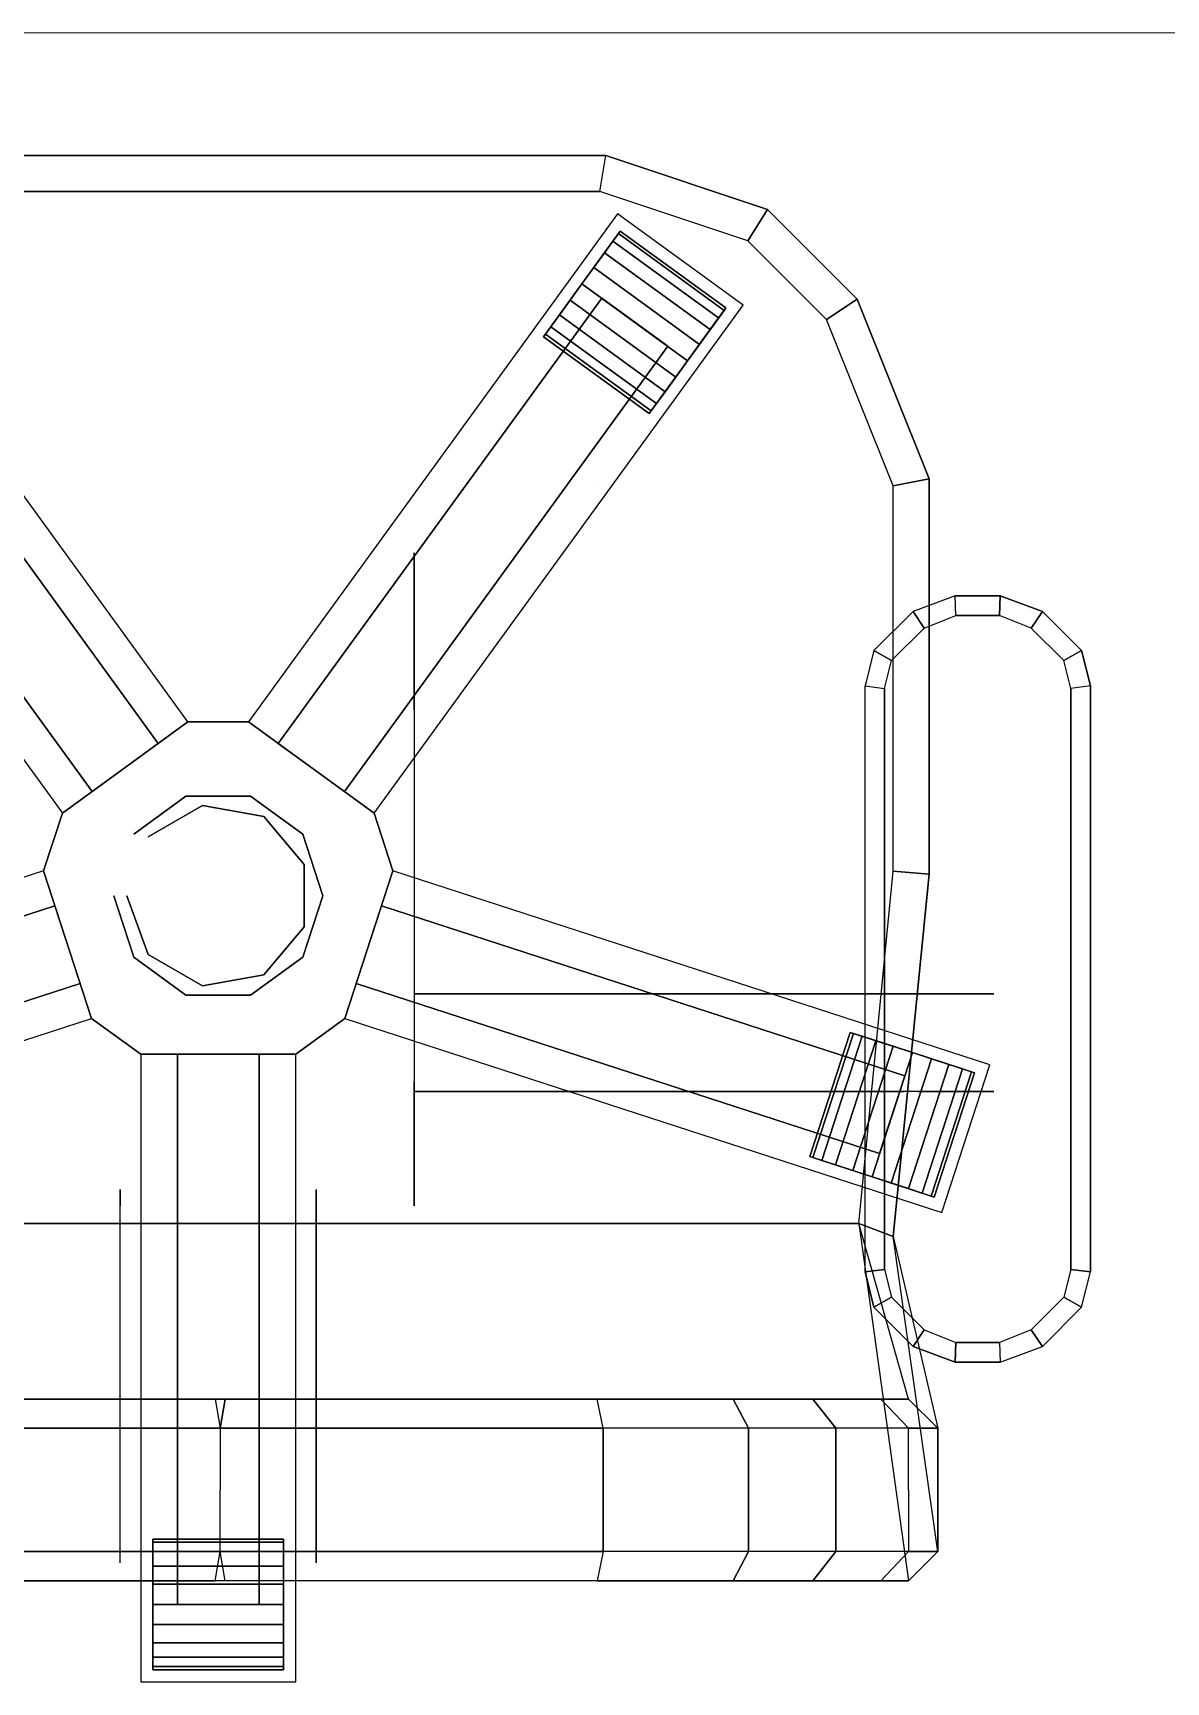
# Model space of a CAD drawing. Header units: inches. Extents: x -27 to 7514, y -484 to 2591.
# Drawn here: x 4213.16 to 4230.51, y 499.13 to 524.37 of the extents above; entities that cross this region are included whole.
import ezdxf

# ---------------------------------------------------------------- set-up
doc = ezdxf.new("R2010")
doc.units = ezdxf.units.IN
doc.header["$MEASUREMENT"] = 0
doc.layers.add('F-FreeStand', color=211, linetype='Continuous', lineweight=20)
doc.layers.add('I-CWall', color=110, linetype='Continuous', lineweight=20)
doc.layers.add('SEATING', color=7, linetype='Continuous')

# ---------------------------------------------------------------- blocks, each defined once
blk = doc.blocks.new('T48X168')
at = {"layer": 'F-FreeStand'}
blk.add_line((168, -48), (0, -48), dxfattribs=at)
blk = doc.blocks.new('CHAIR-2')
at = {"layer": 'SEATING'}
for p, q in [((8.127, 8.97, 18.823), (-12.957, 8.97, 18.823)), ((-12.195, 6.281, 16.4), (7.656, 6.281, 16.4))]:
    blk.add_line(p, q, dxfattribs=at)
for points in [[(-1.199, 3.689), (-1.199, 13.301), (-3.574, 13.301), (-3.574, 3.689)], [(-4.325, 3.143), (-13.467, 6.113), (-14.201, 3.854), (-5.059, 0.884)], [(0.287, 0.884), (9.429, 3.854), (8.695, 6.113), (-0.447, 3.143)], [(-2.851, -1.396), (-4.772, 0), (-5.059, 0.884), (-4.325, 3.143), (-3.574, 3.689), (-1.199, 3.689), (-0.447, 3.143), (0.287, 0.884), (0, 0), (-1.921, -1.396)], [(-4.772, 0), (-10.422, -7.777), (-8.501, -9.173), (-2.851, -1.396)], [(-1.921, -1.396), (3.729, -9.173), (5.65, -7.777), (0, 0)]]:
    blk.add_lwpolyline(points, close=True, dxfattribs=at)
at = {"layer": 'SEATING', "extrusion": (1, 0, 0), "elevation": -3.886}
blk.add_lwpolyline([(6.014, 13.35), (10.979, 13.35), (10.979, 18.105), (11.479, 18.105), (11.479, 12.85), (5.764, 12.85)], dxfattribs=at)
at = {"layer": 'SEATING', "extrusion": (0, -1, 0), "elevation": -2.764}
blk.add_lwpolyline([(-5.386, 13.35), (-12.886, 13.35), (-13.761, 14.25), (-13.761, 21.25), (-14.261, 21.25), (-14.261, 14.047), (-13.097, 12.85), (-5.386, 12.85)], close=True, dxfattribs=at)
at = {"layer": 'SEATING'}
for points in [[(-1.199, 3.689), (-1.199, 13.301), (-3.574, 13.301), (-3.574, 3.689)], [(-1.199, 3.689, 1.438), (-1.199, 13.301, 1.438), (-3.574, 13.301, 1.438), (-3.574, 3.689, 1.438)], [(-3.011, 3.689, 1.938), (-1.761, 3.689, 1.938), (-1.761, 12.114, 1.438), (-3.011, 12.114, 1.438)], [(-3.011, 3.689, 1.938), (-3.011, 3.689, 1.438), (-3.011, 12.114, 1.438), (-3.011, 3.689, 1.938)], [(-1.761, 3.689, 1.938), (-1.761, 3.689, 1.438), (-1.761, 12.114, 1.438), (-1.761, 3.689, 1.938)], [(-13.402, 11.306, 18.737), (-12.719, 6.48, 14.25), (-12.195, 6.281, 13.7), (-12.957, 11.752, 18.823)], [(-12.957, 11.752, 18.823), (-13.402, 11.306, 18.737), (-13.402, 11.306, 31.015), (-12.957, 11.752, 30.978)], [(-12.957, 11.752, 30.978), (-13.402, 11.306, 31.015), (-12.957, 11.306, 33.688), (-12.532, 11.752, 33.527)], [(8.127, 11.752, 18.823), (7.656, 6.281, 13.7), (-12.195, 6.281, 13.7), (-12.957, 11.752, 18.823)], [(-12.532, 11.752, 33.527), (-12.957, 11.306, 33.688), (-11.843, 11.306, 35.47), (-11.492, 11.752, 35.191)], [(-11.492, 11.752, 35.191), (-11.843, 11.306, 35.47), (-10.506, 11.306, 36.807), (-10.271, 11.752, 36.412)], [(-10.271, 11.752, 36.412), (-10.506, 11.306, 36.807), (-8.279, 11.306, 37.475), (-8.19, 11.752, 37.037)], [(-2.492, 11.752, 37.44), (-2.415, 11.306, 37.897), (-8.279, 11.306, 37.475), (-8.19, 11.752, 37.037)], [(-2.338, 11.752, 37.44), (-2.415, 11.306, 37.897), (3.449, 11.306, 37.475), (3.36, 11.752, 37.037)], [(-13.402, 9.415, 18.737), (-13.402, 11.306, 18.737), (-12.719, 6.48, 14.25), (-12.719, 6.48, 15.85)], [(-12.957, 8.97, 18.823), (-12.195, 6.281, 16.4), (-12.719, 6.48, 15.85), (-13.402, 9.415, 18.737)], [(-12.957, 8.97, 18.823), (-13.402, 9.415, 18.737), (-13.402, 9.415, 31.015), (-12.957, 8.97, 30.978)], [(-12.957, 8.97, 30.978), (-13.402, 9.415, 31.015), (-12.957, 9.415, 33.688), (-12.532, 8.97, 33.527)], [(-12.532, 8.97, 33.527), (-12.957, 9.415, 33.688), (-11.843, 9.415, 35.47), (-11.492, 8.97, 35.191)], [(-11.492, 8.97, 35.191), (-11.843, 9.415, 35.47), (-10.506, 9.415, 36.807), (-10.271, 8.97, 36.412)], [(-10.271, 8.97, 36.412), (-10.506, 9.415, 36.807), (-8.279, 9.415, 37.475), (-8.19, 8.97, 37.037)], [(-2.492, 8.97, 37.44), (-2.415, 9.415, 37.897), (-8.279, 9.415, 37.475), (-8.19, 8.97, 37.037)], [(-2.492, 8.97, 37.44), (-2.338, 8.97, 37.44), (-2.415, 9.415, 37.897), (-2.492, 8.97, 37.44)], [(-2.338, 8.97, 37.44), (-2.415, 9.415, 37.897), (3.449, 9.415, 37.475), (3.36, 8.97, 37.037)], [(-12.957, 8.97, 18.823), (-12.195, 6.281, 16.4), (7.656, 6.281, 16.4), (8.127, 8.97, 18.823)], [(-14.346, 8.103, 22.75), (-14.359, 8.403, 22.15), (-15.004, 8.164, 22.15), (-14.835, 7.908, 22.75)], [(-14.346, 8.103, 21.25), (-14.359, 8.403, 21.85), (-15.004, 8.164, 21.85), (-14.835, 7.908, 21.25)], [(-14.346, 8.103, 22.75), (-14.359, 8.403, 22.15), (-13.669, 8.403, 22.15), (-13.681, 8.103, 22.75)], [(-13.669, 8.403, 21.85), (-13.681, 8.103, 21.25), (-14.346, 8.103, 21.25), (-14.359, 8.403, 21.85)], [(-13.681, 8.103, 22.75), (-13.669, 8.403, 22.15), (-13.024, 8.164, 22.15), (-13.192, 7.908, 22.75)], [(-13.681, 8.103, 21.25), (-13.669, 8.403, 21.85), (-13.024, 8.164, 21.85), (-13.192, 7.908, 21.25)], [(-13.024, 8.164, 22.15), (-13.024, 8.164, 21.85), (-13.669, 8.403, 21.85), (-13.669, 8.403, 22.15)], [(-14.835, 7.908, 22.75), (-15.004, 8.164, 22.15), (-15.604, 7.564, 22.15), (-15.333, 7.411, 22.75)], [(-14.835, 7.908, 21.25), (-15.004, 8.164, 21.85), (-15.604, 7.564, 21.85), (-15.333, 7.411, 21.25)], [(-13.192, 7.908, 22.75), (-13.024, 8.164, 22.15), (-12.424, 7.564, 22.15), (-12.695, 7.411, 22.75)], [(-13.192, 7.908, 21.25), (-13.024, 8.164, 21.85), (-12.424, 7.564, 21.85), (-12.695, 7.411, 21.25)], [(-15.333, 7.411, 22.75), (-15.604, 7.564, 22.15), (-15.739, 7.023, 22.15), (-15.439, 6.986, 22.75)], [(-15.333, 7.411, 21.25), (-15.604, 7.564, 21.85), (-15.739, 7.023, 21.85), (-15.439, 6.986, 21.25)], [(-12.695, 7.411, 22.75), (-12.424, 7.564, 22.15), (-12.289, 7.023, 22.15), (-12.589, 6.986, 22.75)], [(-12.695, 7.411, 21.25), (-12.424, 7.564, 21.85), (-12.289, 7.023, 21.85), (-12.589, 6.986, 21.25)], [(-12.289, 7.023, 22.15), (-12.289, 7.023, 21.85), (-12.424, 7.564, 21.85), (-12.424, 7.564, 22.15)], [(-15.439, 6.986, 22.75), (-15.739, 7.023, 22.15), (-15.739, -1.947, 22.15), (-15.439, -1.91, 22.75)], [(-15.439, 6.986, 21.25), (-15.739, 7.023, 21.85), (-15.739, -1.947, 21.85), (-15.439, -1.91, 21.25)], [(-15.739, -1.947, 22.15), (-15.739, -1.947, 21.85), (-15.739, 7.023, 21.85), (-15.739, 7.023, 22.15)], [(-12.589, 6.986, 22.75), (-12.289, 7.023, 22.15), (-12.289, -1.947, 22.15), (-12.589, -1.91, 22.75)], [(-12.589, 6.986, 21.25), (-12.289, 7.023, 21.85), (-12.289, -1.947, 21.85), (-12.589, -1.91, 21.25)], [(-12.719, 0.887, 13.7), (-13.269, 0.933, 14.25), (-12.719, 6.48, 14.25), (-12.195, 6.281, 13.7)], [(-12.719, 0.887, 16.4), (-13.269, 0.933, 15.85), (-12.719, 6.48, 15.85), (-12.195, 6.281, 16.4)], [(-4.325, 3.143), (-13.467, 6.113), (-14.201, 3.854), (-5.059, 0.884)], [(-4.325, 3.143, 1.438), (-13.467, 6.113, 1.438), (-14.201, 3.854, 1.438), (-5.059, 0.884, 1.438)], [(0.287, 0.884), (9.429, 3.854), (8.695, 6.113), (-0.447, 3.143)], [(0.287, 0.884, 1.438), (9.429, 3.854, 1.438), (8.695, 6.113, 1.438), (-0.447, 3.143, 1.438)], [(-4.886, 1.419, 1.938), (-4.499, 2.608, 1.938), (-12.512, 5.211, 1.438), (-12.898, 4.022, 1.438)], [(-4.499, 2.608, 1.938), (-4.499, 2.608, 1.438), (-12.512, 5.211, 1.438), (-4.499, 2.608, 1.938)], [(-0.273, 2.608, 1.938), (0.113, 1.419, 1.938), (8.126, 4.022, 1.438), (7.74, 5.211, 1.438)], [(-0.273, 2.608, 1.938), (-0.273, 2.608, 1.438), (7.74, 5.211, 1.438), (-0.273, 2.608, 1.938)], [(-4.886, 1.419, 1.938), (-4.886, 1.419, 1.438), (-12.898, 4.022, 1.438), (-4.886, 1.419, 1.938)], [(0.113, 1.419, 1.938), (0.113, 1.419, 1.438), (8.126, 4.022, 1.438), (0.113, 1.419, 1.938)], [(-12.719, -5.011, 13.7), (-13.269, -5.117, 14.25), (-13.269, 0.933, 14.25), (-12.719, 0.887, 13.7)], [(-12.719, -5.011, 16.4), (-13.269, -5.117, 15.85), (-13.269, 0.933, 15.85), (-12.719, 0.887, 16.4)], [(-4.772, 0), (-10.422, -7.777), (-8.501, -9.173), (-2.851, -1.396)], [(-4.772, 0, 1.438), (-10.422, -7.777, 1.438), (-8.501, -9.173, 1.438), (-2.851, -1.396, 1.438)], [(-1.921, -1.396, 1.438), (3.729, -9.173, 1.438), (5.65, -7.777, 1.438), (0, 0, 1.438)], [(-1.921, -1.396), (3.729, -9.173), (5.65, -7.777), (0, 0)], [(-3.306, -1.065, 1.938), (-4.317, -0.331, 1.938), (-9.269, -7.147, 1.438), (-8.258, -7.881, 1.438)], [(-4.317, -0.331, 1.938), (-4.317, -0.331, 1.438), (-9.269, -7.147, 1.438), (-4.317, -0.331, 1.938)], [(-0.455, -0.331, 1.938), (-1.466, -1.065, 1.938), (3.486, -7.881, 1.438), (4.497, -7.147, 1.438)], [(-0.455, -0.331, 1.938), (-0.455, -0.331, 1.438), (4.497, -7.147, 1.438), (-0.455, -0.331, 1.938)], [(-3.306, -1.065, 1.938), (-3.306, -1.065, 1.438), (-8.258, -7.881, 1.438), (-3.306, -1.065, 1.938)], [(-1.466, -1.065, 1.938), (-1.466, -1.065, 1.438), (3.486, -7.881, 1.438), (-1.466, -1.065, 1.938)], [(-15.739, -1.947, 22.15), (-15.604, -2.488, 22.15), (-15.604, -2.488, 21.85), (-15.739, -1.947, 21.85)], [(-12.695, -2.335, 22.75), (-12.424, -2.488, 22.15), (-12.289, -1.947, 22.15), (-12.589, -1.91, 22.75)], [(-12.695, -2.335, 21.25), (-12.424, -2.488, 21.85), (-12.289, -1.947, 21.85), (-12.589, -1.91, 21.25)], [(-14.835, -2.832, 22.75), (-15.004, -3.088, 22.15), (-15.604, -2.488, 22.15), (-15.333, -2.335, 22.75)], [(-15.604, -2.488, 22.15), (-15.604, -2.488, 21.85), (-15.004, -3.088, 21.85), (-15.004, -3.088, 22.15)], [(-13.192, -2.832, 22.75), (-13.024, -3.088, 22.15), (-12.424, -2.488, 22.15), (-12.695, -2.335, 22.75)], [(-13.192, -2.832, 21.25), (-13.024, -3.088, 21.85), (-12.424, -2.488, 21.85), (-12.695, -2.335, 21.25)], [(-14.346, -3.027, 22.75), (-14.359, -3.327, 22.15), (-15.004, -3.088, 22.15), (-14.835, -2.832, 22.75)], [(-13.681, -3.027, 22.75), (-13.669, -3.327, 22.15), (-13.024, -3.088, 22.15), (-13.192, -2.832, 22.75)], [(-13.681, -3.027, 21.25), (-13.669, -3.327, 21.85), (-13.024, -3.088, 21.85), (-13.192, -2.832, 21.25)], [(-15.004, -3.088, 22.15), (-14.359, -3.327, 22.15), (-14.359, -3.327, 21.85), (-15.004, -3.088, 21.85)], [(-14.359, -3.327, 22.15), (-14.359, -3.327, 21.85), (-13.669, -3.327, 21.85), (-13.669, -3.327, 22.15)], [(-11.701, -7.558, 13.7), (-12.169, -7.867, 14.25), (-13.269, -5.117, 14.25), (-12.719, -5.011, 13.7)], [(-11.701, -7.558, 16.4), (-12.169, -7.867, 15.85), (-13.269, -5.117, 15.85), (-12.719, -5.011, 16.4)], [(-10.497, -8.761, 13.7), (-10.794, -9.242, 14.25), (-12.169, -7.867, 14.25), (-11.701, -7.558, 13.7)], [(-10.497, -8.761, 16.4), (-10.794, -9.242, 15.85), (-12.169, -7.867, 15.85), (-11.701, -7.558, 16.4)], [(-8.23, -9.517, 13.7), (-8.319, -10.067, 14.25), (-10.794, -9.242, 14.25), (-10.497, -8.761, 13.7)], [(-8.23, -9.517, 16.4), (-8.319, -10.067, 15.85), (-10.794, -9.242, 15.85), (-10.497, -8.761, 16.4)], [(-8.23, -9.517, 13.7), (-8.319, -10.067, 14.25), (3.781, -10.067, 14.25), (3.691, -9.517, 13.7)], [(-8.23, -9.517, 16.4), (-8.319, -10.067, 15.85), (3.781, -10.067, 15.85), (3.691, -9.517, 16.4)]]:
    blk.add_3dface(points, dxfattribs=at)
for points, invisible_edges in [([(8.127, 11.752, 30.978), (-12.957, 11.752, 30.978), (-12.957, 11.752, 18.823), (8.127, 11.752, 18.823)], 1), ([(-12.532, 11.752, 33.527), (-12.957, 11.752, 30.978), (-8.19, 11.752, 30.978), (-12.532, 11.752, 33.527)], 6), ([(-11.492, 11.752, 35.191), (-12.532, 11.752, 33.527), (-8.19, 11.752, 30.978), (-11.492, 11.752, 35.191)], 6), ([(-10.271, 11.752, 36.412), (-11.492, 11.752, 35.191), (-8.19, 11.752, 30.978), (-10.271, 11.752, 36.412)], 6), ([(-8.19, 11.752, 37.037), (-10.271, 11.752, 36.412), (-8.19, 11.752, 30.978), (-8.19, 11.752, 37.037)], 6), ([(-8.19, 11.752, 37.037), (-2.415, 11.752, 37.44), (-2.415, 11.752, 30.978), (-8.19, 11.752, 30.978)], 14), ([(-2.415, 11.752, 37.44), (3.36, 11.752, 37.037), (3.36, 11.752, 30.978), (-2.415, 11.752, 30.978)], 14), ([(-3.886, 10.979, 18.105), (-3.886, 11.479, 18.105), (-3.886, 11.479, 12.85), (-3.886, 10.979, 13.35)], 4), ([(-3.886, 10.979, 13.35), (-3.886, 11.479, 12.85), (-3.886, 5.764, 12.85), (-3.886, 6.014, 13.05)], 9), ([(-0.886, 10.979, 13.35), (-0.886, 11.479, 12.85), (-0.886, 5.764, 12.85), (-0.886, 6.014, 13.05)], 9), ([(-13.402, 11.306, 18.737), (-13.402, 10.361, 18.737), (-13.402, 10.361, 31.015), (-13.402, 11.306, 31.015)], 2), ([(-13.402, 11.306, 31.015), (-13.402, 10.361, 31.015), (-12.957, 10.361, 33.688), (-12.957, 11.306, 33.688)], 2), ([(-11.843, 11.306, 35.47), (-11.843, 10.361, 35.47), (-12.957, 10.361, 33.688), (-12.957, 11.306, 33.688)], 2), ([(-10.506, 11.306, 36.807), (-10.506, 10.361, 36.807), (-11.843, 10.361, 35.47), (-11.843, 11.306, 35.47)], 2), ([(-8.279, 11.306, 37.475), (-8.279, 10.361, 37.475), (-10.506, 10.361, 36.807), (-10.506, 11.306, 36.807)], 2), ([(-2.415, 11.306, 37.897), (-2.415, 10.361, 37.897), (-8.279, 10.361, 37.475), (-8.279, 11.306, 37.475)], 2), ([(-2.415, 11.306, 37.897), (-2.415, 10.361, 37.897), (3.449, 10.361, 37.475), (3.449, 11.306, 37.475)], 2), ([(-3.886, 6.014, 13.35), (-3.886, 6.014, 13.05), (-3.886, 10.979, 13.35)], 2), ([(-0.886, 6.014, 13.35), (-0.886, 6.014, 13.05), (-0.886, 10.979, 13.35)], 2), ([(-13.402, 9.415, 18.737), (-13.402, 10.361, 18.737), (-13.402, 10.361, 31.015), (-13.402, 9.415, 31.015)], 2), ([(-13.402, 9.415, 31.015), (-13.402, 10.361, 31.015), (-12.957, 10.361, 33.688), (-12.957, 9.415, 33.688)], 2), ([(-11.843, 9.415, 35.47), (-11.843, 10.361, 35.47), (-12.957, 10.361, 33.688), (-12.957, 9.415, 33.688)], 2), ([(-10.506, 9.415, 36.807), (-10.506, 10.361, 36.807), (-11.843, 10.361, 35.47), (-11.843, 9.415, 35.47)], 2), ([(-8.279, 9.415, 37.475), (-8.279, 10.361, 37.475), (-10.506, 10.361, 36.807), (-10.506, 9.415, 36.807)], 2), ([(-2.415, 9.415, 37.897), (-2.415, 10.361, 37.897), (-8.279, 10.361, 37.475), (-8.279, 9.415, 37.475)], 2), ([(-2.415, 9.415, 37.897), (-2.415, 10.361, 37.897), (3.449, 10.361, 37.475), (3.449, 9.415, 37.475)], 2), ([(8.127, 8.97, 30.978), (-12.957, 8.97, 30.978), (-12.957, 8.97, 18.823), (8.127, 8.97, 18.823)], 1), ([(-12.532, 8.97, 33.527), (-12.957, 8.97, 30.978), (-8.19, 8.97, 30.978), (-12.532, 8.97, 33.527)], 6), ([(-11.492, 8.97, 35.191), (-12.532, 8.97, 33.527), (-8.19, 8.97, 30.978), (-11.492, 8.97, 35.191)], 6), ([(-10.271, 8.97, 36.412), (-11.492, 8.97, 35.191), (-8.19, 8.97, 30.978), (-10.271, 8.97, 36.412)], 6), ([(-8.19, 8.97, 37.037), (-10.271, 8.97, 36.412), (-8.19, 8.97, 30.978), (-8.19, 8.97, 37.037)], 6), ([(-8.19, 8.97, 37.037), (-2.415, 8.97, 37.44), (-2.415, 8.97, 30.978), (-8.19, 8.97, 30.978)], 14), ([(-2.415, 8.97, 37.44), (3.36, 8.97, 37.037), (3.36, 8.97, 30.978), (-2.415, 8.97, 30.978)], 14), ([(-15.004, 8.164, 22.15), (-15.004, 8.164, 21.85), (-14.359, 8.403, 21.85), (-14.359, 8.403, 22.15)], 10), ([(-14.359, 8.403, 22.15), (-14.359, 8.403, 21.85), (-13.669, 8.403, 21.85), (-13.669, 8.403, 22.15)], 2), ([(-15.604, 7.564, 22.15), (-15.604, 7.564, 21.85), (-15.004, 8.164, 21.85), (-15.004, 8.164, 22.15)], 10), ([(-14.346, 8.103, 21.25), (-14.014, 2.538, 21.25), (-14.835, 7.908, 21.25)], 3), ([(-14.346, 8.103, 22.75), (-14.014, 2.538, 22.75), (-14.835, 7.908, 22.75)], 3), ([(-14.014, 2.538, 21.25), (-14.346, 8.103, 21.25), (-13.681, 8.103, 21.25)], 9), ([(-14.014, 2.538, 22.75), (-14.346, 8.103, 22.75), (-13.681, 8.103, 22.75)], 9), ([(-13.681, 8.103, 21.25), (-14.014, 2.538, 21.25), (-13.192, 7.908, 21.25)], 3), ([(-13.681, 8.103, 22.75), (-14.014, 2.538, 22.75), (-13.192, 7.908, 22.75)], 3), ([(-12.424, 7.564, 22.15), (-12.424, 7.564, 21.85), (-13.024, 8.164, 21.85), (-13.024, 8.164, 22.15)], 10), ([(-14.835, 7.908, 21.25), (-14.014, 2.538, 21.25), (-15.333, 7.411, 21.25)], 3), ([(-14.835, 7.908, 22.75), (-14.014, 2.538, 22.75), (-15.333, 7.411, 22.75)], 3), ([(-13.192, 7.908, 21.25), (-14.014, 2.538, 21.25), (-12.695, 7.411, 21.25)], 3), ([(-13.192, 7.908, 22.75), (-14.014, 2.538, 22.75), (-12.695, 7.411, 22.75)], 3), ([(-15.739, 7.023, 22.15), (-15.739, 7.023, 21.85), (-15.604, 7.564, 21.85), (-15.604, 7.564, 22.15)], 10), ([(-15.333, 7.411, 21.25), (-14.014, 2.538, 21.25), (-15.439, 6.986, 21.25)], 3), ([(-15.333, 7.411, 22.75), (-14.014, 2.538, 22.75), (-15.439, 6.986, 22.75)], 3), ([(-12.695, 7.411, 21.25), (-14.014, 2.538, 21.25), (-12.589, 6.986, 21.25)], 3), ([(-12.695, 7.411, 22.75), (-14.014, 2.538, 22.75), (-12.589, 6.986, 22.75)], 3), ([(-15.439, -1.91, 21.25), (-14.014, 2.538, 21.25), (-15.439, 6.986, 21.25)], 3), ([(-15.439, -1.91, 22.75), (-14.014, 2.538, 22.75), (-15.439, 6.986, 22.75)], 3), ([(-12.589, -1.91, 21.25), (-14.014, 2.538, 21.25), (-12.589, 6.986, 21.25)], 3), ([(-12.589, -1.91, 22.75), (-14.014, 2.538, 22.75), (-12.589, 6.986, 22.75)], 3), ([(-12.289, -1.947, 22.15), (-12.289, -1.947, 21.85), (-12.289, 7.023, 21.85), (-12.289, 7.023, 22.15)], 10), ([(-13.269, 0.933, 15.85), (-13.269, 0.933, 15.05), (-12.719, 6.48, 15.05), (-12.719, 6.48, 15.85)], 2), ([(-13.269, 0.933, 14.25), (-13.269, 0.933, 15.05), (-12.719, 6.48, 15.05), (-12.719, 6.48, 14.25)], 2), ([(-12.195, 6.281, 16.4), (-12.719, 0.887, 16.4), (8.181, 0.887, 16.4), (7.656, 6.281, 16.4)], 2), ([(-12.195, 6.281, 13.7), (-12.719, 0.887, 13.7), (8.181, 0.887, 13.7), (7.656, 6.281, 13.7)], 2), ([(-5.386, -3.986, 13.05), (-5.386, -3.986, 13.35), (-5.386, 6.014, 13.35), (-5.386, -3.986, 13.05)], 4), ([(-5.386, -1.586, 11.55), (-5.386, 4.114, 11.55), (-5.386, 6.014, 13.35), (-5.386, -1.586, 11.55)], 6), ([(-5.386, -1.586, 11.55), (-5.386, -1.586, 12.05), (-5.386, 6.014, 13.35), (-5.386, -1.586, 11.55)], 6), ([(-5.386, -1.586, 12.05), (-5.386, -3.986, 13.05), (-5.386, 6.014, 13.35), (-5.386, -1.586, 12.05)], 6), ([(-5.386, 6.014, 13.35), (-5.386, 6.014, 13.05), (-5.386, 4.114, 11.55), (-5.386, 6.014, 13.35)], 4), ([(-13.761, 4.264, 21.25), (-13.761, 4.264, 14.25), (-14.261, 4.264, 14.047), (-14.261, 4.264, 21.25)], 2), ([(-13.761, 4.264, 14.25), (-12.886, 4.264, 13.35), (-13.097, 4.264, 12.85), (-14.261, 4.264, 14.047)], 10), ([(-12.886, 4.264, 13.35), (-13.097, 4.264, 12.85), (-5.386, 4.264, 12.85), (-5.386, 4.264, 13.35)], 1), ([(-3.574, 3.689), (-4.325, 3.143), (-2.386, 1.264), (-3.574, 3.689)], 6), ([(-3.574, 3.689, 2.3), (-4.325, 3.143, 2.3), (-2.386, 1.264, 2.3), (-3.574, 3.689, 2.3)], 6), ([(-1.199, 3.689), (-3.574, 3.689), (-2.386, 1.264), (-1.199, 3.689)], 6), ([(-1.199, 3.689, 2.3), (-3.574, 3.689, 2.3), (-2.386, 1.264, 2.3), (-1.199, 3.689, 2.3)], 6), ([(-0.447, 3.143), (-1.199, 3.689), (-2.386, 1.264), (-0.447, 3.143)], 6), ([(-0.447, 3.143, 2.3), (-1.199, 3.689, 2.3), (-2.386, 1.264, 2.3), (-0.447, 3.143, 2.3)], 6), ([(-4.325, 3.143), (-5.059, 0.884), (-2.386, 1.264), (-4.325, 3.143)], 6), ([(-4.325, 3.143, 2.3), (-5.059, 0.884, 2.3), (-2.386, 1.264, 2.3), (-4.325, 3.143, 2.3)], 6), ([(0.287, 0.884), (-0.447, 3.143), (-2.386, 1.264), (0.287, 0.884)], 6), ([(0.287, 0.884, 2.3), (-0.447, 3.143, 2.3), (-2.386, 1.264, 2.3), (0.287, 0.884, 2.3)], 6), ([(-15.333, -2.335, 21.25), (-14.014, 2.538, 21.25), (-15.439, -1.91, 21.25)], 3), ([(-15.333, -2.335, 22.75), (-14.014, 2.538, 22.75), (-15.439, -1.91, 22.75)], 3), ([(-14.835, -2.832, 21.25), (-14.014, 2.538, 21.25), (-15.333, -2.335, 21.25)], 3), ([(-14.835, -2.832, 22.75), (-14.014, 2.538, 22.75), (-15.333, -2.335, 22.75)], 3), ([(-14.346, -3.027, 21.25), (-14.014, 2.538, 21.25), (-14.835, -2.832, 21.25)], 3), ([(-14.346, -3.027, 22.75), (-14.014, 2.538, 22.75), (-14.835, -2.832, 22.75)], 3), ([(-14.014, 2.538, 21.25), (-13.681, -3.027, 21.25), (-14.346, -3.027, 21.25)], 9), ([(-14.014, 2.538, 22.75), (-13.681, -3.027, 22.75), (-14.346, -3.027, 22.75)], 9), ([(-13.761, 2.764, 21.25), (-13.761, 2.764, 14.25), (-14.261, 2.764, 14.047), (-14.261, 2.764, 21.25)], 2), ([(-13.761, 2.764, 14.25), (-12.886, 2.764, 13.35), (-13.097, 2.764, 12.85), (-14.261, 2.764, 14.047)], 10), ([(-13.681, -3.027, 21.25), (-14.014, 2.538, 21.25), (-13.192, -2.832, 21.25)], 3), ([(-13.192, -2.832, 21.25), (-14.014, 2.538, 21.25), (-12.695, -2.335, 21.25)], 3), ([(-12.695, -2.335, 21.25), (-14.014, 2.538, 21.25), (-12.589, -1.91, 21.25)], 3), ([(-13.681, -3.027, 22.75), (-14.014, 2.538, 22.75), (-13.192, -2.832, 22.75)], 3), ([(-13.192, -2.832, 22.75), (-14.014, 2.538, 22.75), (-12.695, -2.335, 22.75)], 3), ([(-12.695, -2.335, 22.75), (-14.014, 2.538, 22.75), (-12.589, -1.91, 22.75)], 3), ([(-12.886, 2.764, 13.35), (-13.097, 2.764, 12.85), (-5.386, 2.764, 12.85), (-5.386, 2.764, 13.35)], 1), ([(-5.059, 0.884), (-4.772, 0), (-2.386, 1.264), (-5.059, 0.884)], 6), ([(-5.059, 0.884, 2.3), (-4.772, 0, 2.3), (-2.386, 1.264, 2.3), (-5.059, 0.884, 2.3)], 6), ([(-4.772, 0), (-2.851, -1.396), (-2.386, 1.264), (-4.772, 0)], 6), ([(-4.772, 0, 2.3), (-2.851, -1.396, 2.3), (-2.386, 1.264, 2.3), (-4.772, 0, 2.3)], 6), ([(-2.851, -1.396), (-1.921, -1.396), (-2.386, 1.264), (-2.851, -1.396)], 6), ([(-2.851, -1.396, 2.3), (-1.921, -1.396, 2.3), (-2.386, 1.264, 2.3), (-2.851, -1.396, 2.3)], 6), ([(0, 0, 2.3), (0.287, 0.884, 2.3), (-2.386, 1.264, 2.3), (0, 0, 2.3)], 6), ([(-1.921, -1.396, 2.3), (0, 0, 2.3), (-2.386, 1.264, 2.3), (-1.921, -1.396, 2.3)], 6), ([(-1.921, -1.396), (0, 0), (-2.386, 1.264), (-1.921, -1.396)], 6), ([(0, 0), (0.287, 0.884), (-2.386, 1.264), (0, 0)], 6), ([(-13.269, -5.117, 14.25), (-13.269, -5.117, 15.05), (-13.269, 0.933, 15.05), (-13.269, 0.933, 14.25)], 2), ([(-13.269, -5.117, 15.85), (-13.269, -5.117, 15.05), (-13.269, 0.933, 15.05), (-13.269, 0.933, 15.85)], 2), ([(-12.719, 0.887, 16.4), (-12.719, -5.011, 16.4), (8.181, -5.011, 16.4), (8.181, 0.887, 16.4)], 10), ([(-12.719, 0.887, 13.7), (-12.719, -5.011, 13.7), (8.181, -5.011, 13.7), (8.181, 0.887, 13.7)], 10), ([(-15.333, -2.335, 22.75), (-15.604, -2.488, 22.15), (-15.739, -1.947, 22.15), (-15.439, -1.91, 22.75)], 2), ([(-15.333, -2.335, 21.25), (-15.604, -2.488, 21.85), (-15.739, -1.947, 21.85), (-15.439, -1.91, 21.25)], 2), ([(-12.289, -1.947, 22.15), (-12.289, -1.947, 21.85), (-12.424, -2.488, 21.85), (-12.424, -2.488, 22.15)], 10), ([(-14.835, -2.832, 21.25), (-15.004, -3.088, 21.85), (-15.604, -2.488, 21.85), (-15.333, -2.335, 21.25)], 2), ([(-13.024, -3.088, 22.15), (-13.024, -3.088, 21.85), (-12.424, -2.488, 21.85), (-12.424, -2.488, 22.15)], 10), ([(-14.346, -3.027, 21.25), (-14.359, -3.327, 21.85), (-15.004, -3.088, 21.85), (-14.835, -2.832, 21.25)], 2), ([(-13.681, -3.027, 22.75), (-13.669, -3.327, 22.15), (-14.359, -3.327, 22.15), (-14.346, -3.027, 22.75)], 2), ([(-14.359, -3.327, 21.85), (-14.346, -3.027, 21.25), (-13.681, -3.027, 21.25), (-13.669, -3.327, 21.85)], 8), ([(-13.669, -3.327, 22.15), (-13.669, -3.327, 21.85), (-13.024, -3.088, 21.85), (-13.024, -3.088, 22.15)], 10), ([(-8.23, -5.011, 13.7), (-12.719, -5.011, 13.7), (-11.701, -7.558, 13.7), (-8.23, -5.011, 13.7)], 5), ([(-8.23, -5.011, 16.4), (-12.719, -5.011, 16.4), (-11.701, -7.558, 16.4), (-8.23, -5.011, 16.4)], 5), ([(-8.23, -5.011, 13.7), (-11.701, -7.558, 13.7), (-10.497, -8.761, 13.7), (-8.23, -5.011, 13.7)], 5), ([(-8.23, -5.011, 16.4), (-11.701, -7.558, 16.4), (-10.497, -8.761, 16.4), (-8.23, -5.011, 16.4)], 5), ([(-8.23, -5.011, 13.7), (-10.497, -8.761, 13.7), (-8.23, -9.517, 13.7), (-8.23, -5.011, 13.7)], 5), ([(-8.23, -5.011, 16.4), (-10.497, -8.761, 16.4), (-8.23, -9.517, 16.4), (-8.23, -5.011, 16.4)], 5), ([(3.691, -5.011, 16.4), (-8.23, -5.011, 16.4), (-8.23, -9.517, 16.4), (3.691, -9.517, 16.4)], 11), ([(3.691, -5.011, 13.7), (-8.23, -5.011, 13.7), (-8.23, -9.517, 13.7), (3.691, -9.517, 13.7)], 11), ([(-12.169, -7.867, 14.25), (-12.169, -7.867, 15.05), (-13.269, -5.117, 15.05), (-13.269, -5.117, 14.25)], 2), ([(-12.169, -7.867, 15.85), (-12.169, -7.867, 15.05), (-13.269, -5.117, 15.05), (-13.269, -5.117, 15.85)], 2), ([(-10.794, -9.242, 14.25), (-10.794, -9.242, 15.05), (-12.169, -7.867, 15.05), (-12.169, -7.867, 14.25)], 2), ([(-10.794, -9.242, 15.85), (-10.794, -9.242, 15.05), (-12.169, -7.867, 15.05), (-12.169, -7.867, 15.85)], 2), ([(-8.319, -10.067, 14.25), (-8.319, -10.067, 15.05), (-10.794, -9.242, 15.05), (-10.794, -9.242, 14.25)], 2), ([(-8.319, -10.067, 15.85), (-8.319, -10.067, 15.05), (-10.794, -9.242, 15.05), (-10.794, -9.242, 15.85)], 2), ([(-8.319, -10.067, 15.85), (-8.319, -10.067, 15.05), (3.781, -10.067, 15.05), (3.781, -10.067, 15.85)], 2), ([(-8.319, -10.067, 14.25), (-8.319, -10.067, 15.05), (3.781, -10.067, 15.05), (3.781, -10.067, 14.25)], 2)]:
    blk.add_3dface(points, dxfattribs=dict(at, invisible_edges=invisible_edges))
mesh = blk.add_polymesh((20, 4), dxfattribs=dict(at, m_close=True))
for k, corner in enumerate([(-3.386, 12.114, -1), (-3.386, 12.114), (-1.386, 12.114), (-1.386, 12.114, -1), (-3.386, 12.114, -1), (-3.386, 11.805, -0.049), (-1.386, 11.805, -0.049), (-1.386, 12.114, -1), (-3.386, 12.114, -1), (-3.386, 11.526, -0.191), (-1.386, 11.526, -0.191), (-1.386, 12.114, -1), (-3.386, 12.114, -1), (-3.386, 11.305, -0.412), (-1.386, 11.305, -0.412), (-1.386, 12.114, -1), (-3.386, 12.114, -1), (-3.386, 11.163, -0.691), (-1.386, 11.163, -0.691), (-1.386, 12.114, -1), (-3.386, 12.114, -1), (-3.386, 11.114, -1), (-1.386, 11.114, -1), (-1.386, 12.114, -1), (-3.386, 12.114, -1), (-3.386, 11.163, -1.309), (-1.386, 11.163, -1.309), (-1.386, 12.114, -1), (-3.386, 12.114, -1), (-3.386, 11.305, -1.588), (-1.386, 11.305, -1.588), (-1.386, 12.114, -1), (-3.386, 12.114, -1), (-3.386, 11.526, -1.809), (-1.386, 11.526, -1.809), (-1.386, 12.114, -1), (-3.386, 12.114, -1), (-3.386, 11.805, -1.951), (-1.386, 11.805, -1.951), (-1.386, 12.114, -1), (-3.386, 12.114, -1), (-3.386, 12.114, -2), (-1.386, 12.114, -2), (-1.386, 12.114, -1), (-3.386, 12.114, -1), (-3.386, 12.423, -1.951), (-1.386, 12.423, -1.951), (-1.386, 12.114, -1), (-3.386, 12.114, -1), (-3.386, 12.702, -1.809), (-1.386, 12.702, -1.809), (-1.386, 12.114, -1), (-3.386, 12.114, -1), (-3.386, 12.923, -1.588), (-1.386, 12.923, -1.588), (-1.386, 12.114, -1), (-3.386, 12.114, -1), (-3.386, 13.065, -1.309), (-1.386, 13.065, -1.309), (-1.386, 12.114, -1), (-3.386, 12.114, -1), (-3.386, 13.114, -1), (-1.386, 13.114, -1), (-1.386, 12.114, -1), (-3.386, 12.114, -1), (-3.386, 13.065, -0.691), (-1.386, 13.065, -0.691), (-1.386, 12.114, -1), (-3.386, 12.114, -1), (-3.386, 12.923, -0.412), (-1.386, 12.923, -0.412), (-1.386, 12.114, -1), (-3.386, 12.114, -1), (-3.386, 12.702, -0.191), (-1.386, 12.702, -0.191), (-1.386, 12.114, -1), (-3.386, 12.114, -1), (-3.386, 12.423, -0.049), (-1.386, 12.423, -0.049), (-1.386, 12.114, -1)]):
    mesh.set_mesh_vertex(divmod(k, 4), corner)
mesh = blk.add_polymesh((20, 4), dxfattribs=dict(at, m_close=True))
for k, corner in enumerate([(-13.014, 3.666, -1), (-13.014, 3.666), (-12.396, 5.568), (-12.396, 5.568, -1), (-13.014, 3.666, -1), (-12.72, 3.57, -0.049), (-12.102, 5.472, -0.049), (-12.396, 5.568, -1), (-13.014, 3.666, -1), (-12.455, 3.484, -0.191), (-11.837, 5.386, -0.191), (-12.396, 5.568, -1), (-13.014, 3.666, -1), (-12.245, 3.416, -0.412), (-11.627, 5.318, -0.412), (-12.396, 5.568, -1), (-13.014, 3.666, -1), (-12.11, 3.372, -0.691), (-11.492, 5.274, -0.691), (-12.396, 5.568, -1), (-13.014, 3.666, -1), (-12.063, 3.357, -1), (-11.445, 5.259, -1), (-12.396, 5.568, -1), (-13.014, 3.666, -1), (-12.11, 3.372, -1.309), (-11.492, 5.274, -1.309), (-12.396, 5.568, -1), (-13.014, 3.666, -1), (-12.245, 3.416, -1.588), (-11.627, 5.318, -1.588), (-12.396, 5.568, -1), (-13.014, 3.666, -1), (-12.455, 3.484, -1.809), (-11.837, 5.386, -1.809), (-12.396, 5.568, -1), (-13.014, 3.666, -1), (-12.72, 3.57, -1.951), (-12.102, 5.472, -1.951), (-12.396, 5.568, -1), (-13.014, 3.666, -1), (-13.014, 3.666, -2), (-12.396, 5.568, -2), (-12.396, 5.568, -1), (-13.014, 3.666, -1), (-13.308, 3.761, -1.951), (-12.69, 5.663, -1.951), (-12.396, 5.568, -1), (-13.014, 3.666, -1), (-13.573, 3.847, -1.809), (-12.955, 5.749, -1.809), (-12.396, 5.568, -1), (-13.014, 3.666, -1), (-13.783, 3.916, -1.588), (-13.165, 5.818, -1.588), (-12.396, 5.568, -1), (-13.014, 3.666, -1), (-13.919, 3.96, -1.309), (-13.301, 5.862, -1.309), (-12.396, 5.568, -1), (-13.014, 3.666, -1), (-13.965, 3.975, -1), (-13.347, 5.877, -1), (-12.396, 5.568, -1), (-13.014, 3.666, -1), (-13.919, 3.96, -0.691), (-13.301, 5.862, -0.691), (-12.396, 5.568, -1), (-13.014, 3.666, -1), (-13.783, 3.916, -0.412), (-13.165, 5.818, -0.412), (-12.396, 5.568, -1), (-13.014, 3.666, -1), (-13.573, 3.847, -0.191), (-12.955, 5.749, -0.191), (-12.396, 5.568, -1), (-13.014, 3.666, -1), (-13.308, 3.761, -0.049), (-12.69, 5.663, -0.049), (-12.396, 5.568, -1)]):
    mesh.set_mesh_vertex(divmod(k, 4), corner)
mesh = blk.add_polymesh((2, 10), dxfattribs=dict(at, n_close=True))
for k, corner in enumerate([(-0.786, 1.264, 2.3), (-1.092, 2.204, 2.3), (-1.892, 2.786, 2.3), (-2.88, 2.786, 2.3), (-3.68, 2.204, 2.3), (-3.986, 1.264, 2.3), (-3.68, 0.323, 2.3), (-2.88, -0.258, 2.3), (-1.892, -0.258, 2.3), (-1.092, 0.323, 2.3), (-0.786, 1.264, 7.2), (-1.092, 2.204, 7.2), (-1.892, 2.786, 7.2), (-2.88, 2.786, 7.2), (-3.68, 2.204, 7.2), (-3.986, 1.264, 7.2), (-3.68, 0.323, 7.2), (-2.88, -0.258, 7.2), (-1.892, -0.258, 7.2), (-1.092, 0.323, 7.2)]):
    mesh.set_mesh_vertex(divmod(k, 10), corner)
mesh = blk.add_polymesh((2, 9), dxfattribs=dict(at, n_close=True))
for k, corner in enumerate([(-0.986, 1.264, 7.2), (-1.314, 2.164, 7.2), (-2.143, 2.643, 7.2), (-3.086, 2.476, 7.2), (-3.702, 1.743, 7.2), (-3.702, 0.785, 7.2), (-3.086, 0.051, 7.2), (-2.143, -0.115, 7.2), (-1.314, 0.364, 7.2), (-0.986, 1.264, 11.55), (-1.314, 2.164, 11.55), (-2.143, 2.643, 11.55), (-3.086, 2.476, 11.55), (-3.702, 1.743, 11.55), (-3.702, 0.785, 11.55), (-3.086, 0.051, 11.55), (-2.143, -0.115, 11.55), (-1.314, 0.364, 11.55)]):
    mesh.set_mesh_vertex(divmod(k, 9), corner)
mesh = blk.add_polymesh((20, 4), dxfattribs=dict(at, m_close=True))
for k, corner in enumerate([(-7.955, -8.102, -1), (-7.955, -8.102), (-9.573, -6.926), (-9.573, -6.926, -1), (-7.955, -8.102, -1), (-7.773, -7.852, -0.049), (-9.391, -6.676, -0.049), (-9.573, -6.926, -1), (-7.955, -8.102, -1), (-7.609, -7.626, -0.191), (-9.227, -6.451, -0.191), (-9.573, -6.926, -1), (-7.955, -8.102, -1), (-7.479, -7.447, -0.412), (-9.097, -6.272, -0.412), (-9.573, -6.926, -1), (-7.955, -8.102, -1), (-7.396, -7.332, -0.691), (-9.014, -6.157, -0.691), (-9.573, -6.926, -1), (-7.955, -8.102, -1), (-7.367, -7.293, -1), (-8.985, -6.117, -1), (-9.573, -6.926, -1), (-7.955, -8.102, -1), (-7.396, -7.332, -1.309), (-9.014, -6.157, -1.309), (-9.573, -6.926, -1), (-7.955, -8.102, -1), (-7.479, -7.447, -1.588), (-9.097, -6.272, -1.588), (-9.573, -6.926, -1), (-7.955, -8.102, -1), (-7.609, -7.626, -1.809), (-9.227, -6.451, -1.809), (-9.573, -6.926, -1), (-7.955, -8.102, -1), (-7.773, -7.852, -1.951), (-9.391, -6.676, -1.951), (-9.573, -6.926, -1), (-7.955, -8.102, -1), (-7.955, -8.102, -2), (-9.573, -6.926, -2), (-9.573, -6.926, -1), (-7.955, -8.102, -1), (-8.136, -8.352, -1.951), (-9.754, -7.176, -1.951), (-9.573, -6.926, -1), (-7.955, -8.102, -1), (-8.3, -8.577, -1.809), (-9.918, -7.402, -1.809), (-9.573, -6.926, -1), (-7.955, -8.102, -1), (-8.43, -8.756, -1.588), (-10.048, -7.581, -1.588), (-9.573, -6.926, -1), (-7.955, -8.102, -1), (-8.514, -8.871, -1.309), (-10.132, -7.696, -1.309), (-9.573, -6.926, -1), (-7.955, -8.102, -1), (-8.542, -8.911, -1), (-10.16, -7.735, -1), (-9.573, -6.926, -1), (-7.955, -8.102, -1), (-8.514, -8.871, -0.691), (-10.132, -7.696, -0.691), (-9.573, -6.926, -1), (-7.955, -8.102, -1), (-8.43, -8.756, -0.412), (-10.048, -7.581, -0.412), (-9.573, -6.926, -1), (-7.955, -8.102, -1), (-8.3, -8.577, -0.191), (-9.918, -7.402, -0.191), (-9.573, -6.926, -1), (-7.955, -8.102, -1), (-8.136, -8.352, -0.049), (-9.754, -7.176, -0.049), (-9.573, -6.926, -1)]):
    mesh.set_mesh_vertex(divmod(k, 4), corner)

msp = doc.modelspace()

# ---------------------------------------------------------------- block references
at = {"layer": 'I-CWall'}
msp.add_blockref('T48X168', (4174.964, 572.371), dxfattribs=at)
at = {"layer": 'SEATING', "rotation": 180}
msp.add_blockref('CHAIR-2', (4213.612, 512.428, -27.986), dxfattribs=at)

doc.saveas('drawing.dxf')
